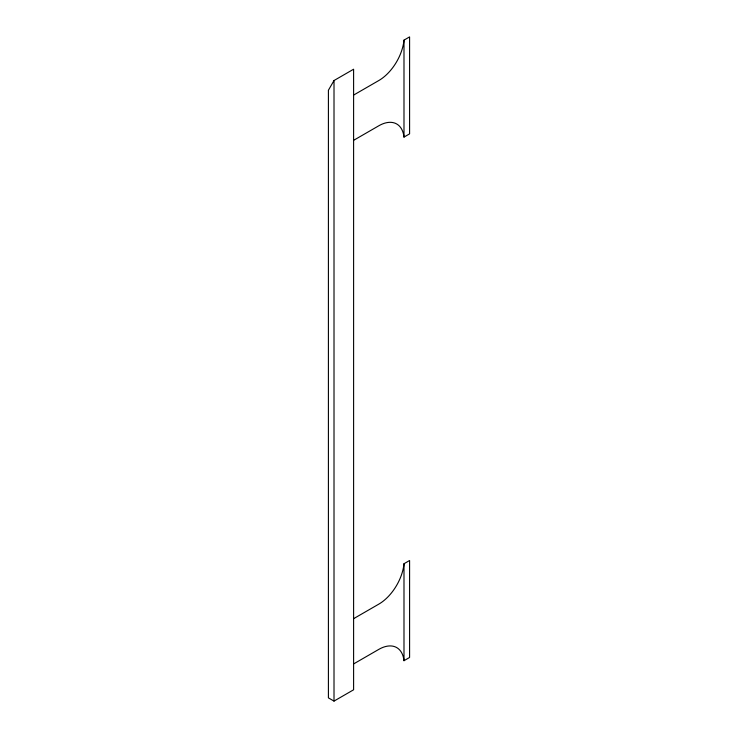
<?xml version="1.0" encoding="UTF-8"?>
<svg xmlns="http://www.w3.org/2000/svg" width="738" height="738" viewBox="0 0 738 738"><rect width="100%" height="100%" fill="white"/><g stroke="black" fill="none" stroke-linecap="round" stroke-linejoin="round"><path stroke-width="1.11" d="M334.01 80.534L328.41 90.23L328.41 697.871L334.01 701.1L353.603 689.79L353.603 69.224L334.01 80.534L334.01 701.1M353.603 95.082L378.797 80.534A35.876 20.71 -60 0 0 403.99 40.129L409.59 36.9L409.59 133.864L403.99 137.093A35.876 20.71 -60 0 0 378.797 125.783L353.603 140.331M353.603 618.684L378.797 604.136A35.876 20.71 -60 0 0 403.99 563.74L409.59 560.502L409.59 657.466L403.99 660.695A35.876 20.71 -60 0 0 378.797 649.385L353.603 663.932M403.99 40.129L403.99 137.093M403.99 563.74L403.99 660.695"/></g></svg>
